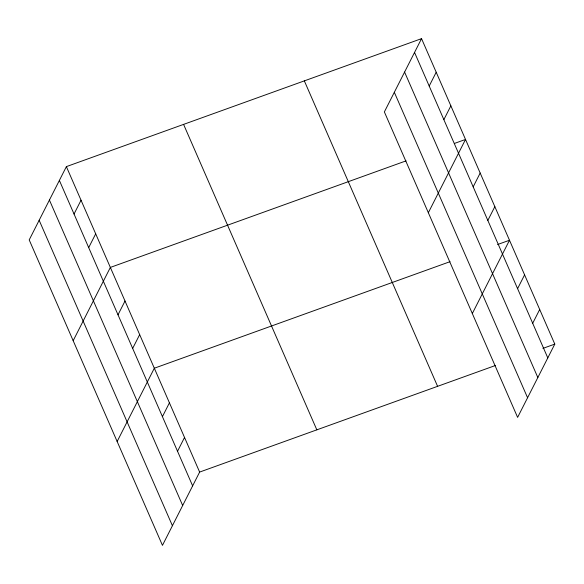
<?xml version="1.0" encoding="UTF-8"?>
<svg xmlns="http://www.w3.org/2000/svg" width="584" height="584" viewBox="0 0 584 584"><rect width="100%" height="100%" fill="white"/><g stroke="black" fill="none" stroke-linecap="round" stroke-linejoin="round"><path stroke-width="0.88" d="M421.546 38.639L384.367 111.924L517.621 417.377L554.8 344.1L421.546 38.639L66.379 166.623L29.2 239.9L162.454 545.361L199.633 472.076L495.349 365.518M74.037 214.021L81.037 200.217M88.688 247.623L95.696 233.819M73.175 340.698L110.354 267.421L406.07 160.863M118.005 314.82L125.013 301.023M132.663 348.422L139.671 334.617M117.15 441.504L154.322 368.219L450.045 261.668M162.425 416.64L169.426 402.843M177.529 451.264L184.529 437.46M429.204 86.045L436.204 72.241M443.862 119.647L450.863 105.843M428.342 212.722L465.521 139.445L454.476 143.423M473.179 186.843L480.179 173.047M487.83 220.445L494.838 206.641M472.317 313.528L509.496 240.243L497.604 244.528M517.592 288.664L524.593 274.86M532.696 323.281L539.696 309.483M542.908 348.385L554.8 344.1M414.545 52.443L547.799 357.904M404.588 72.073L537.842 377.527M394.324 92.294L527.578 397.755M304.337 80.877L437.591 386.331M183.58 124.385L316.835 429.846M66.379 166.623L199.633 472.076M59.378 180.419L192.632 485.881M49.421 200.049L182.668 505.51M39.157 220.27L172.411 525.731"/></g></svg>
